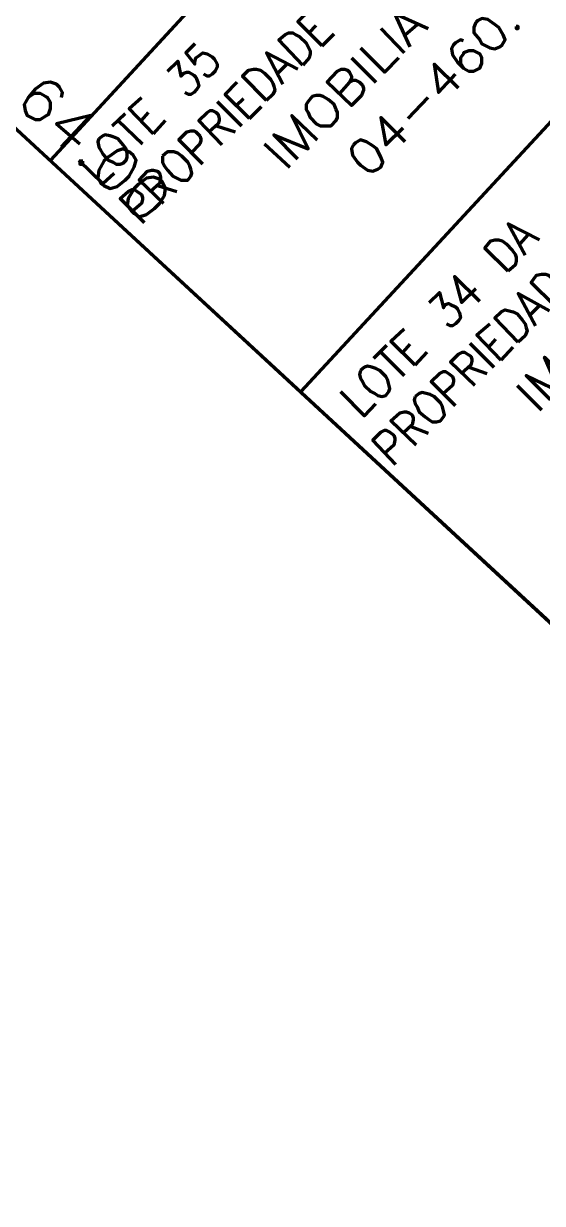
# Model space of a CAD drawing. Header units: inches. Extents: x 1 to 529, y -1 to 335.
# Drawn here: x 168.3 to 202.5, y 159.3 to 237.1 of the extents above; entities that cross this region are included whole.
import ezdxf

# ---------------------------------------------------------------- set-up
doc = ezdxf.new("R2010")
doc.units = ezdxf.units.IN
doc.layers.add('P', color=250, linetype='CONTINUOUS', lineweight=100)

msp = doc.modelspace()

# ---------------------------------------------------------------- linework, layer by layer
at = {"layer": 'P', "color": 0, "linetype": 'CONTINUOUS'}
for points in [[(331.2, 174.533), (332.333, 116.8), (265, 44.133), (56.067, 237.6), (103.733, 289.267), (236.333, 166.867), (284.267, 218.6), (331.2, 174.533)], [(170.8, 232.2), (170.867, 232.533), (170.667, 232.867), (170.467, 233.067), (170.067, 233.2), (169.6, 233.133), (169.067, 232.733), (168.6, 232.2), (168.333, 231.733), (168.4, 231.333), (168.533, 231), (168.667, 230.933), (169.067, 230.733), (169.4, 230.733), (169.8, 231), (169.933, 231.067), (170.067, 231.467), (170.067, 231.867), (169.867, 232.2), (169.733, 232.267), (169.4, 232.467), (169, 232.467), (168.6, 232.2)], [(170.8, 228.933), (172.733, 231), (170.467, 230.467), (172, 229.133)], [(175.267, 228.6), (174.867, 228.8), (174.467, 228.667), (173.867, 228.267), (173.6, 228), (173.267, 227.4), (173.2, 226.867), (173.4, 226.533), (173.6, 226.4), (174, 226.2), (174.467, 226.333), (175, 226.733), (175.267, 227), (175.6, 227.6), (175.733, 228.067), (175.533, 228.4), (175.267, 228.6)], [(172.2, 228), (172, 228), (172, 227.8), (172.2, 227.8), (172.2, 228)], [(177.267, 226.8), (176.867, 226.933), (176.4, 226.867), (175.867, 226.467), (175.6, 226.2), (175.2, 225.533), (175.133, 225.067), (175.4, 224.733), (175.6, 224.533), (175.933, 224.333), (176.4, 224.467), (176.933, 224.867), (177.267, 225.2), (177.6, 225.733), (177.667, 226.2), (177.467, 226.6), (177.267, 226.8)]]:
    msp.add_lwpolyline(points, dxfattribs=at)
at = {"layer": 'P', "color": 252, "linetype": 'CONTINUOUS'}
for points in [[(103.667, 289.4), (236.4, 166.733)], [(218.4, 280.4), (170.067, 228.067)], [(234.867, 264.933), (186.6, 212.8)], [(188, 235.6), (186.4, 237.2), (187.2, 238)], [(193.8, 235.533), (192.8, 237.733), (195, 236.733)], [(198.133, 237.133), (198, 236.8), (198, 236.467), (198.4, 236), (198.533, 235.733), (199.067, 235.467), (199.4, 235.4), (199.733, 235.533), (199.867, 235.667), (200.067, 236), (199.933, 236.333), (199.667, 236.8), (199.4, 237), (198.933, 237.333), (198.533, 237.4), (198.267, 237.267), (198.133, 237.133)], [(187.133, 236.467), (187.6, 236.933)], [(191.867, 236.733), (193.4, 235.133)], [(193.467, 236.333), (194.267, 237)], [(200.8, 236.867), (200.8, 236.733), (200.933, 236.733), (200.933, 236.867), (200.8, 236.867)], [(186.733, 234.333), (185.133, 236), (185.533, 236.333), (185.8, 236.467), (186.067, 236.467), (186.267, 236.333), (186.533, 236.2), (186.933, 235.8), (187.067, 235.533), (187.2, 235.267), (187.2, 235.067), (187.133, 234.8), (186.733, 234.333)], [(188, 235.6), (188.8, 236.4)], [(197.333, 235.933), (197.133, 236), (196.8, 235.8), (196.667, 235.667), (196.533, 235.4), (196.6, 235), (196.933, 234.533), (197.333, 234.133), (197.667, 233.933), (198, 233.933), (198.267, 234.067), (198.4, 234.133), (198.533, 234.467), (198.533, 234.8), (198.4, 235.067), (198.267, 235.133), (198, 235.267), (197.667, 235.267), (197.333, 235.133), (197.333, 235.067), (197.133, 234.8), (197.133, 234.467), (197.333, 234.133)], [(179.6, 235.733), (179, 235.133), (179.6, 234.4), (179.6, 234.533), (179.667, 234.8), (179.867, 234.933), (180.133, 235.133), (180.4, 235.067), (180.733, 234.867), (180.867, 234.733), (181.067, 234.4), (181.067, 234.2), (180.933, 233.933), (180.733, 233.733), (180.533, 233.6), (180.4, 233.6), (180.2, 233.733)], [(185.4, 233.067), (184.333, 235.133), (186.4, 234.067)], [(190.533, 235.467), (192.133, 233.867), (193.067, 234.8)], [(177.8, 233.933), (178.467, 234.6), (178.667, 233.6), (178.867, 233.8), (179.067, 233.867), (179.2, 233.867), (179.533, 233.667), (179.667, 233.533), (179.8, 233.2), (179.867, 232.933), (179.733, 232.733), (179.533, 232.533), (179.333, 232.4), (179.2, 232.4), (178.933, 232.533)], [(185.067, 233.8), (185.667, 234.4)], [(189.933, 234.8), (191.533, 233.2)], [(197, 232.8), (195.4, 234.4), (195.667, 232.533), (196.8, 233.733)], [(184.333, 232), (182.733, 233.6), (183.133, 234), (183.467, 234.067), (183.667, 234.067), (183.933, 234), (184.2, 233.8), (184.6, 233.4), (184.733, 233.133), (184.8, 232.933), (184.867, 232.667), (184.733, 232.4), (184.333, 232)], [(189.8, 233.2), (190.067, 233.333), (190.2, 233.333), (190.467, 233.2), (190.667, 233), (190.733, 232.8), (190.733, 232.667), (190.6, 232.333), (189.933, 231.667), (188.333, 233.2), (189, 233.933), (189.267, 234.067), (189.467, 234.067), (189.667, 234), (189.8, 233.867), (189.933, 233.6), (189.933, 233.467), (189.8, 233.2), (189.133, 232.467)], [(183.2, 230.8), (181.6, 232.4), (182.4, 233.2)], [(176.867, 229.8), (175.267, 231.467), (176.067, 232.2)], [(181.067, 231.933), (182.667, 230.333)], [(182.333, 231.667), (182.8, 232.133)], [(187.067, 231.933), (186.933, 231.733), (186.933, 231.4), (187.067, 231.2), (187.2, 230.867), (187.6, 230.467), (187.867, 230.333), (188.067, 230.333), (188.4, 230.333), (188.6, 230.333), (188.933, 230.667), (189, 230.867), (189, 231.2), (188.933, 231.4), (188.8, 231.733), (188.4, 232.067), (188.067, 232.267), (187.867, 232.333), (187.6, 232.333), (187.333, 232.267), (187.067, 231.933)], [(193.667, 230.8), (195, 232.2)], [(174.133, 230.333), (175, 231.133)], [(176.067, 230.667), (176.533, 231.2)], [(181.4, 229.067), (179.867, 230.667), (180.4, 231.2), (180.6, 231.333), (180.733, 231.333), (181, 231.2), (181.133, 231.067), (181.2, 230.8), (181.2, 230.667), (181.133, 230.467), (180.533, 229.933)], [(183.2, 230.8), (184, 231.6)], [(174.533, 230.667), (176.133, 229.133)], [(176.867, 229.8), (177.667, 230.667)], [(181, 230.333), (182.267, 229.933)], [(186.4, 228.133), (184.8, 229.733), (187.067, 228.8), (186, 231), (187.667, 229.4)], [(193.467, 229.267), (191.867, 230.867), (192.2, 229.067), (193.333, 230.2)], [(173.267, 229.467), (173.2, 229.267), (173.267, 228.933), (173.333, 228.8), (173.533, 228.467), (173.867, 228.067), (174.2, 227.933), (174.4, 227.8), (174.667, 227.8), (174.867, 227.867), (175.067, 228.067), (175.133, 228.267), (175.133, 228.533), (175.067, 228.8), (174.867, 229.067), (174.533, 229.467), (174.2, 229.6), (174, 229.667), (173.667, 229.733), (173.533, 229.667), (173.267, 229.467)], [(180.133, 227.8), (178.533, 229.4), (179.067, 229.933), (179.333, 230), (179.533, 230), (179.667, 229.933), (179.933, 229.667), (180, 229.467), (180, 229.333), (179.933, 229.133), (179.333, 228.533)], [(184.2, 229.133), (185.867, 227.6)], [(190.067, 229.067), (189.933, 228.8), (190, 228.4), (190.333, 227.933), (190.533, 227.733), (191, 227.4), (191.333, 227.333), (191.667, 227.467), (191.867, 227.6), (192, 227.933), (191.867, 228.267), (191.6, 228.8), (191.333, 229), (190.933, 229.267), (190.533, 229.4), (190.2, 229.2), (190.067, 229.067)], [(171.933, 228.067), (173.533, 226.533), (174.267, 227.2)], [(177.467, 228.333), (177.467, 228.133), (177.467, 227.933), (177.6, 227.667), (177.8, 227.4), (178.133, 227), (178.4, 226.867), (178.667, 226.733), (178.933, 226.733), (179.133, 226.733), (179.333, 227), (179.4, 227.2), (179.333, 227.467), (179.267, 227.667), (179.133, 227.933), (178.733, 228.333), (178.467, 228.533), (178.2, 228.6), (178, 228.6), (177.8, 228.6), (177.467, 228.333)], [(177.533, 225.2), (175.933, 226.733), (176.467, 227.333), (176.733, 227.4), (176.867, 227.4), (177.133, 227.333), (177.267, 227.2), (177.333, 226.933), (177.333, 226.8), (177.267, 226.533), (176.667, 226)], [(177.133, 226.4), (178.4, 226)], [(176.267, 223.933), (174.667, 225.533), (175.2, 226), (175.467, 226.133), (175.6, 226.133), (175.8, 226), (176.067, 225.8), (176.133, 225.6), (176.133, 225.467), (176.067, 225.2), (175.467, 224.667)], [(201.4, 221.8), (200.267, 223.867), (202.333, 222.8)], [(200.267, 220.733), (198.733, 222.267), (199.133, 222.733), (199.4, 222.8), (199.667, 222.8), (199.867, 222.733), (200.133, 222.533), (200.533, 222.133), (200.733, 221.867), (200.8, 221.667), (200.8, 221.4), (200.733, 221.133), (200.267, 220.733)], [(201.067, 222.533), (201.6, 223.133)], [(198.4, 218.733), (196.733, 220.4), (197.2, 218.667), (198.133, 219.6)], [(203.333, 218.467), (201.8, 220), (202.133, 220.467), (202.467, 220.533), (202.733, 220.533), (202.933, 220.467), (203.2, 220.267), (203.6, 219.867), (203.733, 219.6), (203.867, 219.4), (203.867, 219.133), (203.8, 218.867), (203.333, 218.467)], [(195.067, 218.667), (195.733, 219.333), (196, 218.333), (196.133, 218.533), (196.333, 218.6), (196.467, 218.533), (196.8, 218.4), (196.933, 218.267), (197.067, 218), (197.133, 217.667), (197, 217.467), (196.8, 217.267), (196.6, 217.133), (196.467, 217.133), (196.2, 217.267)], [(202.067, 217.133), (200.933, 219.267), (203, 218.133)], [(200.933, 216.067), (199.4, 217.667), (199.8, 218.067), (200.067, 218.2), (200.333, 218.133), (200.6, 218.067), (200.867, 217.933), (201.2, 217.533), (201.4, 217.267), (201.467, 217), (201.533, 216.8), (201.4, 216.467), (200.933, 216.067)], [(201.733, 217.867), (202.333, 218.467)], [(199.8, 214.867), (198.2, 216.533), (199.067, 217.267)], [(194.133, 214.533), (192.533, 216.133), (193.4, 216.933)], [(191.4, 215), (192.267, 215.867)], [(193.333, 215.4), (193.8, 215.933)], [(197.733, 216), (199.333, 214.4)], [(199, 215.733), (199.467, 216.267)], [(199.8, 214.867), (200.6, 215.733)], [(191.867, 215.4), (193.4, 213.867)], [(194.133, 214.533), (194.933, 215.4)], [(198.067, 213.2), (196.467, 214.733), (197, 215.267), (197.267, 215.4), (197.4, 215.4), (197.6, 215.267), (197.8, 215.133), (197.867, 214.933), (197.867, 214.8), (197.8, 214.533), (197.2, 214)], [(203.067, 212.267), (201.467, 213.867), (203.667, 212.8), (202.667, 215.067), (204.267, 213.467)], [(190.533, 214.2), (190.467, 213.933), (190.533, 213.667), (190.667, 213.467), (190.8, 213.2), (191.2, 212.8), (191.467, 212.667), (191.667, 212.533), (191.933, 212.467), (192.2, 212.533), (192.4, 212.8), (192.467, 213), (192.4, 213.267), (192.333, 213.533), (192.2, 213.8), (191.8, 214.2), (191.533, 214.333), (191.267, 214.4), (191, 214.467), (190.8, 214.4), (190.533, 214.2)], [(196.8, 211.867), (195.2, 213.467), (195.733, 214), (196, 214.133), (196.133, 214.133), (196.333, 214), (196.6, 213.8), (196.667, 213.6), (196.667, 213.467), (196.6, 213.2), (196, 212.667)], [(197.667, 214.4), (198.867, 214)], [(200.867, 213.2), (202.467, 211.6)], [(189.2, 212.8), (190.8, 211.2), (191.533, 212)], [(194.133, 212.467), (194.067, 212.267), (194.133, 212), (194.267, 211.8), (194.4, 211.467), (194.8, 211.133), (195.067, 210.933), (195.267, 210.8), (195.533, 210.8), (195.8, 210.867), (196, 211.133), (196.067, 211.267), (196, 211.533), (195.933, 211.8), (195.8, 212.067), (195.4, 212.467), (195.133, 212.6), (194.867, 212.667), (194.6, 212.733), (194.4, 212.667), (194.133, 212.467)], [(194.2, 209.267), (192.533, 210.867), (193.133, 211.4), (193.4, 211.467), (193.533, 211.467), (193.733, 211.4), (193.933, 211.267), (194, 211.067), (194, 210.933), (193.933, 210.6), (193.333, 210.067)], [(192.867, 208), (191.333, 209.6), (191.867, 210.133), (192.133, 210.267), (192.2, 210.267), (192.467, 210.133), (192.733, 209.933), (192.8, 209.733), (192.8, 209.6), (192.733, 209.267), (192.133, 208.733)], [(193.733, 210.533), (195, 210.067)]]:
    msp.add_lwpolyline(points, dxfattribs=at)

doc.saveas('drawing.dxf')
